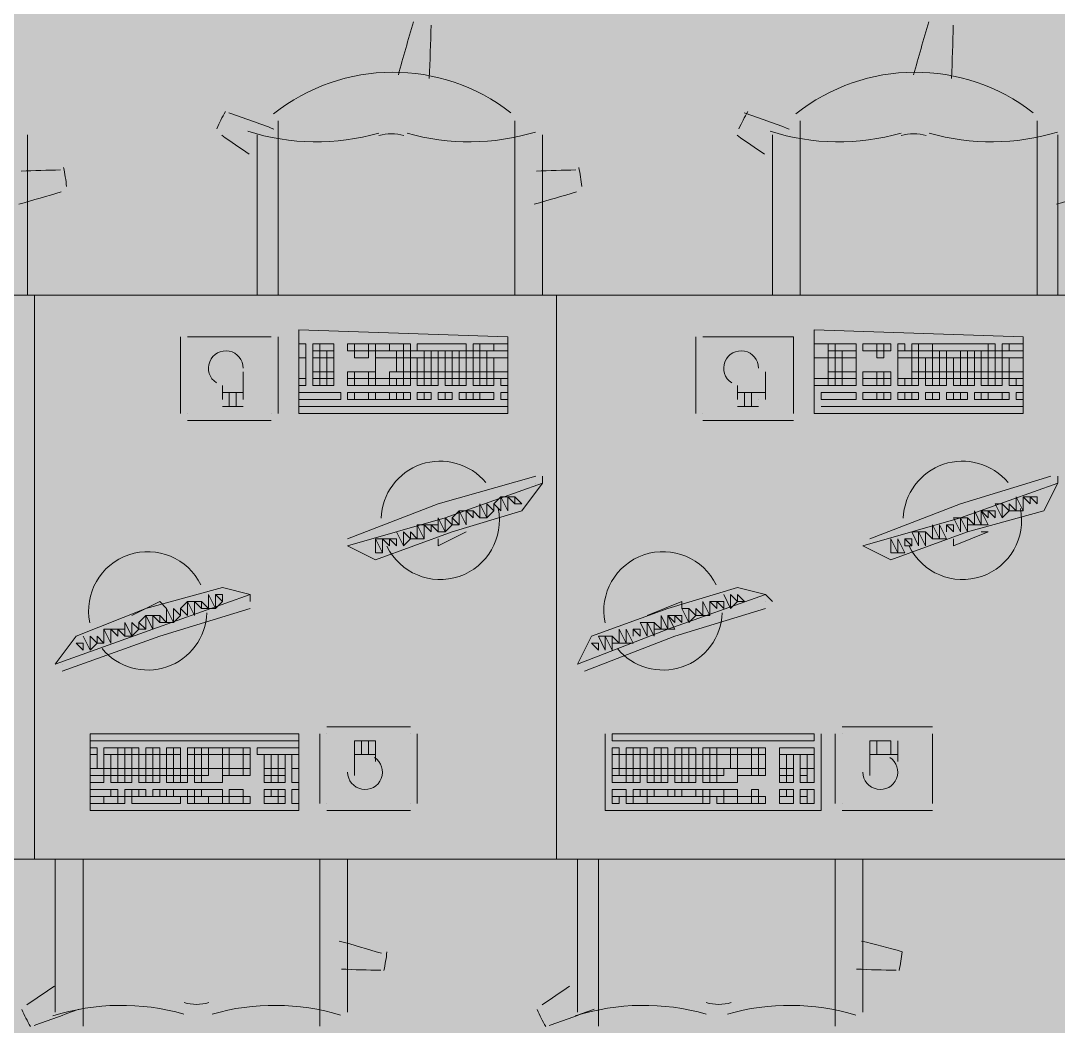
# Model space of a CAD drawing. Header units: millimetres. Extents: x 0 to 90.2, y 0 to 62.5.
# Drawn here: x 52.165 to 54.4, y 29.439 to 31.605 of the extents above; entities that cross this region are included whole.
import ezdxf

# ---------------------------------------------------------------- set-up
doc = ezdxf.new("R2010")
doc.units = ezdxf.units.MM
doc.layers.add('PDF_014405$FT-FIXFIT', color=7, linetype='Continuous')
doc.layers.add('PDF_014405$HL-TMP', color=7, linetype='Continuous', true_color=0xe6db59)

msp = doc.modelspace()

# ---------------------------------------------------------------- linework, layer by layer
at = {"layer": 'PDF_014405$FT-FIXFIT', "lineweight": 0}
for points in [[(52.7192, 31.0137), (52.7192, 31.3887)], [(53.2291, 31.3887), (53.2291, 31.0137)], [(53.8441, 31.0137), (53.8441, 31.3887)], [(54.354, 31.3887), (54.354, 31.0137)], [(52.1792, 31.0137), (52.1792, 31.3587)], [(52.6742, 31.3587), (52.6742, 31.0137)], [(53.2891, 31.0137), (53.2891, 31.3587)], [(53.7841, 31.3587), (53.7841, 31.0137)], [(54.399, 31.0137), (54.399, 31.3587)], [(52.5092, 30.9237), (52.5092, 30.7588)], [(52.5242, 30.9237), (52.5242, 30.9237)], [(52.7042, 30.9237), (52.5242, 30.9237)], [(52.7042, 30.9237), (52.7042, 30.9237)], [(52.7192, 30.7588), (52.7192, 30.9237)], [(53.6191, 30.9237), (53.6191, 30.7588)], [(53.6341, 30.9237), (53.6341, 30.9237)], [(53.8291, 30.7588), (53.8291, 30.9237), (53.6341, 30.9237)], [(52.6442, 30.7888), (52.6442, 30.8487)], [(53.7691, 30.7888), (53.7691, 30.8487)], [(52.5992, 30.8187), (52.5992, 30.7888)], [(53.7091, 30.8187), (53.7091, 30.7888)], [(52.6442, 30.8037), (52.5992, 30.8037)], [(52.6142, 30.8037), (52.6142, 30.7738)], [(52.6292, 30.8037), (52.6292, 30.7738)], [(53.7691, 30.8037), (53.7091, 30.8037)], [(53.7241, 30.8037), (53.7241, 30.7738)], [(53.7391, 30.8037), (53.7391, 30.7738)], [(52.5992, 30.7738), (52.6442, 30.7738)], [(53.2141, 30.7738), (52.7642, 30.7738), (53.2141, 30.7738)], [(53.7091, 30.7738), (53.7541, 30.7738)], [(53.7541, 30.7888), (53.7541, 30.7888)], [(54.324, 30.7738), (53.8891, 30.7738), (54.324, 30.7738)], [(52.5242, 30.7588), (52.5242, 30.7588)], [(52.7042, 30.7588), (52.7042, 30.7588)], [(53.6341, 30.7588), (53.6341, 30.7588)], [(53.8291, 30.7588), (53.8291, 30.7588)], [(52.5242, 30.7438), (52.7042, 30.7438)], [(53.6341, 30.7438), (53.8291, 30.7438)], [(53.2891, 30.6088), (53.0791, 30.5338), (52.8691, 30.4738), (52.9291, 30.4438), (53.0941, 30.5038), (53.2441, 30.5488), (53.2891, 30.6088), (53.2891, 30.6238)], [(53.2741, 30.6238), (53.0641, 30.5638), (52.8691, 30.4888)], [(54.399, 30.6088), (54.189, 30.5338), (53.979, 30.4738), (54.039, 30.4438), (54.204, 30.5038), (54.369, 30.5488), (54.399, 30.6088), (54.399, 30.6238)], [(54.384, 30.6238), (54.189, 30.5638), (53.994, 30.4888)], [(53.2741, 30.6088), (53.2741, 30.6088)], [(54.384, 30.6088), (54.384, 30.6088)], [(54.324, 30.5788), (54.324, 30.5488), (54.324, 30.5788)], [(53.1841, 30.5638), (53.1841, 30.5488), (53.1841, 30.5638)], [(53.1391, 30.5488), (53.1541, 30.5338), (53.1391, 30.5488)], [(54.159, 30.5188), (54.159, 30.5038), (54.159, 30.5188)], [(52.9741, 30.5038), (52.9891, 30.4738), (52.9741, 30.5038)], [(53.1241, 30.5038), (53.0641, 30.4738), (53.0641, 30.4888)], [(53.1241, 30.5038), (53.1241, 30.5038)], [(54.114, 30.5038), (54.129, 30.4888), (54.114, 30.5038)], [(54.234, 30.5038), (54.249, 30.5038), (54.174, 30.4738), (54.174, 30.4888)], [(52.8691, 30.4738), (52.8691, 30.4738)], [(53.979, 30.4738), (53.979, 30.4738)], [(53.994, 30.4738), (53.994, 30.4738)], [(52.6592, 30.3538), (52.6592, 30.3688), (52.5992, 30.3838), (52.4342, 30.3388), (52.2842, 30.2788), (52.2392, 30.2188), (52.4492, 30.2938), (52.6592, 30.3688)], [(53.7841, 30.3538), (53.7691, 30.3688), (53.7091, 30.3838), (53.5591, 30.3388), (53.3941, 30.2788), (53.3641, 30.2188), (53.5591, 30.2938), (53.7691, 30.3688)], [(52.4042, 30.3238), (52.4642, 30.3538), (52.4792, 30.3388)], [(53.5141, 30.3238), (53.5891, 30.3538), (53.5891, 30.3388)], [(53.6491, 30.3238), (53.6491, 30.3538), (53.6491, 30.3238)], [(53.6941, 30.3388), (53.6791, 30.3688), (53.6941, 30.3388)], [(53.7691, 30.3538), (53.7691, 30.3538)], [(52.2542, 30.2038), (52.4642, 30.2788), (52.6592, 30.3388)], [(52.5092, 30.3238), (52.5092, 30.3388), (52.5092, 30.3238)], [(53.3791, 30.2038), (53.5741, 30.2788), (53.7691, 30.3388)], [(52.4042, 30.3238), (52.4042, 30.3238)], [(53.5141, 30.3238), (53.5141, 30.3238)], [(53.4841, 30.2788), (53.4841, 30.2938), (53.4841, 30.2788)], [(52.3142, 30.2488), (52.2992, 30.2788), (52.3142, 30.2488)], [(52.2542, 30.2188), (52.2542, 30.2188)], [(53.0041, 30.0838), (52.8242, 30.0838)], [(54.129, 30.0838), (53.9341, 30.0838)], [(52.8092, 30.0688), (52.8092, 29.9188)], [(52.8242, 30.0688), (52.8242, 30.0688)], [(53.0041, 30.0688), (53.0041, 30.0688)], [(53.0191, 29.9188), (53.0191, 30.0688)], [(53.4241, 30.0688), (53.4241, 29.9038), (53.8891, 29.9038), (53.8891, 30.0688)], [(53.8741, 30.0688), (53.4391, 30.0688)], [(53.9191, 30.0688), (53.9191, 29.9188)], [(53.9341, 30.0688), (53.9341, 30.0688)], [(54.129, 29.9188), (54.129, 30.0688)], [(52.9291, 30.0088), (52.9291, 30.0538), (52.8841, 30.0538), (52.8841, 29.9788)], [(52.8991, 30.0238), (52.8991, 30.0538)], [(52.9141, 30.0238), (52.9141, 30.0538)], [(54.039, 30.0238), (54.039, 30.0538), (53.994, 30.0538), (53.994, 29.9788)], [(54.009, 30.0238), (54.009, 30.0538)], [(54.054, 30.0088), (54.054, 30.0538)], [(52.8841, 30.0238), (52.9291, 30.0238)], [(53.994, 30.0238), (54.054, 30.0238)], [(52.8242, 29.9188), (52.8242, 29.9188)], [(52.8242, 29.9038), (53.0041, 29.9038)], [(53.0041, 29.9188), (53.0041, 29.9188)], [(53.9341, 29.9188), (53.9341, 29.9188)], [(53.9341, 29.9038), (54.129, 29.9038)], [(54.129, 29.9188), (54.129, 29.9188)], [(52.2392, 29.4689), (52.2392, 29.7988)], [(52.2992, 29.7988), (52.2992, 29.4389)], [(52.8092, 29.4389), (52.8092, 29.7988)], [(52.8691, 29.7988), (52.8691, 29.4689)], [(53.3641, 29.4689), (53.3641, 29.7988)], [(53.4091, 29.7988), (53.4091, 29.4389)], [(53.9191, 29.4389), (53.9191, 29.7988)], [(53.979, 29.7988), (53.979, 29.4689)]]:
    msp.add_lwpolyline(points, dxfattribs=at)
for points in [[(51.0843, 31.0137), (52.1942, 31.0137), (52.1942, 29.7988), (51.0843, 29.7988)], [(52.1942, 31.0137), (53.3191, 31.0137), (53.3191, 29.7988), (52.1942, 29.7988)], [(53.3191, 31.0137), (54.429, 31.0137), (54.429, 29.7988), (53.3191, 29.7988)], [(53.2141, 30.9237), (52.7642, 30.9387), (52.7642, 30.7588), (53.2141, 30.7588)], [(54.324, 30.9237), (53.8741, 30.9387), (53.8741, 30.7588), (54.324, 30.7588)], [(52.7792, 30.9087), (52.7642, 30.9087), (52.7642, 30.8787), (52.7792, 30.8787)], [(52.8092, 30.9087), (52.7942, 30.9087), (52.7942, 30.8937), (52.8092, 30.8937)], [(52.8391, 30.9087), (52.8092, 30.9087), (52.8092, 30.8937), (52.8391, 30.8937)], [(52.8841, 30.9087), (52.8691, 30.9087), (52.8691, 30.8937), (52.8841, 30.8937)], [(52.9141, 30.9087), (52.8841, 30.9087), (52.8841, 30.8937), (52.9141, 30.8937)], [(52.9291, 30.9087), (52.9141, 30.9087), (52.9141, 30.8937), (52.9291, 30.8937)], [(52.9291, 30.9087), (52.9591, 30.9087), (52.9591, 30.8937), (52.9291, 30.8937)], [(52.9591, 30.9087), (52.9891, 30.9087), (52.9891, 30.8937), (52.9591, 30.8937)], [(52.9891, 30.9087), (53.0041, 30.9087), (53.0041, 30.8937), (52.9891, 30.8937)], [(53.1241, 30.9087), (53.0191, 30.9087), (53.0191, 30.8937), (53.1241, 30.8937)], [(53.1541, 30.9087), (53.1391, 30.9087), (53.1391, 30.8937), (53.1541, 30.8937)], [(53.1841, 30.9087), (53.1541, 30.9087), (53.1541, 30.8937), (53.1841, 30.8937)], [(53.2141, 30.9087), (53.1841, 30.9087), (53.1841, 30.8937), (53.2141, 30.8937)], [(53.9041, 30.9087), (53.8741, 30.9087), (53.8741, 30.8787), (53.9041, 30.8787)], [(53.9191, 30.9087), (53.9041, 30.9087), (53.9041, 30.8937), (53.9191, 30.8937)], [(53.9641, 30.9087), (53.9191, 30.9087), (53.9191, 30.8937), (53.9641, 30.8937)], [(54.009, 30.9087), (53.979, 30.9087), (53.979, 30.8937), (54.009, 30.8937)], [(54.024, 30.9087), (54.009, 30.9087), (54.009, 30.8937), (54.024, 30.8937)], [(54.039, 30.9087), (54.024, 30.9087), (54.024, 30.8937), (54.039, 30.8937)], [(54.054, 30.9087), (54.069, 30.9087), (54.069, 30.8937), (54.054, 30.8937)], [(54.084, 30.9087), (54.099, 30.9087), (54.099, 30.8937), (54.084, 30.8937)], [(54.099, 30.9087), (54.129, 30.9087), (54.129, 30.8937), (54.099, 30.8937)], [(54.249, 30.9087), (54.129, 30.9087), (54.129, 30.8937), (54.249, 30.8937)], [(54.264, 30.9087), (54.249, 30.9087), (54.249, 30.8937), (54.264, 30.8937)], [(54.294, 30.9087), (54.279, 30.9087), (54.279, 30.8937), (54.294, 30.8937)], [(54.324, 30.9087), (54.294, 30.9087), (54.294, 30.8937), (54.324, 30.8937)], [(52.8092, 30.8937), (52.7942, 30.8937), (52.7942, 30.8787), (52.8092, 30.8787)], [(52.8242, 30.8937), (52.8092, 30.8937), (52.8092, 30.8787), (52.8242, 30.8787)], [(52.8391, 30.8937), (52.8242, 30.8937), (52.8242, 30.8787), (52.8391, 30.8787)], [(52.9141, 30.8937), (52.8841, 30.8937), (52.8841, 30.8787), (52.9141, 30.8787)], [(52.9741, 30.8937), (52.9291, 30.8937), (52.9291, 30.8787), (52.9741, 30.8787)], [(52.9891, 30.8937), (52.9741, 30.8937), (52.9741, 30.8787), (52.9891, 30.8787)], [(53.0041, 30.8937), (52.9891, 30.8937), (52.9891, 30.8787), (53.0041, 30.8787)], [(53.0341, 30.8937), (53.0041, 30.8937), (53.0041, 30.8787), (53.0341, 30.8787)], [(53.0491, 30.8937), (53.0341, 30.8937), (53.0341, 30.8787), (53.0491, 30.8787)], [(53.0641, 30.8937), (53.0491, 30.8937), (53.0491, 30.8787), (53.0641, 30.8787)], [(53.0791, 30.8937), (53.0641, 30.8937), (53.0641, 30.8787), (53.0791, 30.8787)], [(53.1091, 30.8937), (53.0941, 30.8937), (53.0941, 30.8787), (53.1091, 30.8787)], [(53.1241, 30.8937), (53.1091, 30.8937), (53.1091, 30.8787), (53.1241, 30.8787)], [(53.1391, 30.8937), (53.1241, 30.8937), (53.1241, 30.8787), (53.1391, 30.8787)], [(53.1691, 30.8937), (53.1541, 30.8937), (53.1541, 30.8787), (53.1691, 30.8787)], [(53.2141, 30.8937), (53.1691, 30.8937), (53.1691, 30.8787), (53.2141, 30.8787)], [(53.9191, 30.8937), (53.9041, 30.8937), (53.9041, 30.8787), (53.9191, 30.8787)], [(53.9341, 30.8937), (53.9191, 30.8937), (53.9191, 30.8787), (53.9341, 30.8787)], [(53.9641, 30.8937), (53.9341, 30.8937), (53.9341, 30.8787), (53.9641, 30.8787)], [(54.024, 30.8937), (54.009, 30.8937), (54.009, 30.8787), (54.024, 30.8787)], [(54.084, 30.8937), (54.054, 30.8937), (54.054, 30.8787), (54.084, 30.8787)], [(54.099, 30.8937), (54.084, 30.8937), (54.084, 30.8787), (54.099, 30.8787)], [(54.129, 30.8937), (54.099, 30.8937), (54.099, 30.8787), (54.129, 30.8787)], [(54.144, 30.8937), (54.129, 30.8937), (54.129, 30.8787), (54.144, 30.8787)], [(54.159, 30.8937), (54.144, 30.8937), (54.144, 30.8787), (54.159, 30.8787)], [(54.189, 30.8937), (54.159, 30.8937), (54.159, 30.8787), (54.189, 30.8787)], [(54.204, 30.8937), (54.189, 30.8937), (54.189, 30.8787), (54.204, 30.8787)], [(54.219, 30.8937), (54.204, 30.8937), (54.204, 30.8787), (54.219, 30.8787)], [(54.234, 30.8937), (54.219, 30.8937), (54.219, 30.8787), (54.234, 30.8787)], [(54.264, 30.8937), (54.249, 30.8937), (54.249, 30.8787), (54.264, 30.8787)], [(54.279, 30.8937), (54.264, 30.8937), (54.264, 30.8787), (54.279, 30.8787)], [(54.324, 30.8937), (54.279, 30.8937), (54.279, 30.8787), (54.324, 30.8787)], [(52.7792, 30.8787), (52.7642, 30.8787), (52.7642, 30.8337), (52.7792, 30.8337)], [(52.8092, 30.8787), (52.7942, 30.8787), (52.7942, 30.8487), (52.8092, 30.8487)], [(52.8242, 30.8787), (52.8092, 30.8787), (52.8092, 30.8487), (52.8242, 30.8487)], [(52.8391, 30.8787), (52.8242, 30.8787), (52.8242, 30.8487), (52.8391, 30.8487)], [(52.9591, 30.8787), (52.9291, 30.8787), (52.9291, 30.8337), (52.9591, 30.8337), (52.9591, 30.8487), (52.9741, 30.8487), (52.9741, 30.8787)], [(52.9891, 30.8787), (52.9741, 30.8787), (52.9741, 30.8487), (52.9891, 30.8487)], [(53.0191, 30.8787), (53.0041, 30.8787), (53.0041, 30.8487), (53.0191, 30.8487)], [(53.0341, 30.8787), (53.0191, 30.8787), (53.0191, 30.8487), (53.0341, 30.8487)], [(53.0491, 30.8787), (53.0341, 30.8787), (53.0341, 30.8487), (53.0491, 30.8487)], [(53.0791, 30.8787), (53.0641, 30.8787), (53.0641, 30.8487), (53.0791, 30.8487)], [(53.0941, 30.8787), (53.0791, 30.8787), (53.0791, 30.8487), (53.0941, 30.8487)], [(53.1091, 30.8787), (53.0941, 30.8787), (53.0941, 30.8487), (53.1091, 30.8487)], [(53.1391, 30.8787), (53.1241, 30.8787), (53.1241, 30.8487), (53.1391, 30.8487)], [(53.1541, 30.8787), (53.1391, 30.8787), (53.1391, 30.8487), (53.1541, 30.8487)], [(53.1691, 30.8787), (53.1541, 30.8787), (53.1541, 30.8487), (53.1691, 30.8487)], [(53.2141, 30.8787), (53.1841, 30.8787), (53.1841, 30.8487), (53.2141, 30.8487)], [(53.9041, 30.8787), (53.8741, 30.8787), (53.8741, 30.8337), (53.9041, 30.8337)], [(53.9191, 30.8787), (53.9041, 30.8787), (53.9041, 30.8487), (53.9191, 30.8487)], [(53.9341, 30.8787), (53.9191, 30.8787), (53.9191, 30.8487), (53.9341, 30.8487)], [(53.9641, 30.8787), (53.9341, 30.8787), (53.9341, 30.8487), (53.9641, 30.8487)], [(54.069, 30.8787), (54.054, 30.8787), (54.054, 30.8337), (54.084, 30.8337), (54.084, 30.8487), (54.084, 30.8787)], [(54.114, 30.8787), (54.099, 30.8787), (54.099, 30.8487), (54.114, 30.8487)], [(54.129, 30.8787), (54.114, 30.8787), (54.114, 30.8487), (54.129, 30.8487)], [(54.144, 30.8787), (54.129, 30.8787), (54.129, 30.8487), (54.144, 30.8487)], [(54.174, 30.8787), (54.159, 30.8787), (54.159, 30.8487), (54.174, 30.8487)], [(54.189, 30.8787), (54.174, 30.8787), (54.174, 30.8487), (54.189, 30.8487)], [(54.204, 30.8787), (54.189, 30.8787), (54.189, 30.8487), (54.204, 30.8487)], [(54.234, 30.8787), (54.219, 30.8787), (54.219, 30.8487), (54.234, 30.8487)], [(54.249, 30.8787), (54.234, 30.8787), (54.234, 30.8487), (54.249, 30.8487)], [(54.264, 30.8787), (54.249, 30.8787), (54.249, 30.8487), (54.264, 30.8487)], [(54.294, 30.8787), (54.279, 30.8787), (54.279, 30.8487), (54.294, 30.8487)], [(54.324, 30.8787), (54.294, 30.8787), (54.294, 30.8487), (54.324, 30.8487)], [(52.8092, 30.8487), (52.7942, 30.8487), (52.7942, 30.8337), (52.8092, 30.8337)], [(52.8242, 30.8487), (52.8092, 30.8487), (52.8092, 30.8337), (52.8242, 30.8337)], [(52.8391, 30.8487), (52.8242, 30.8487), (52.8242, 30.8337), (52.8391, 30.8337)], [(52.8841, 30.8487), (52.8691, 30.8487), (52.8691, 30.8337), (52.8841, 30.8337)], [(52.9141, 30.8487), (52.8841, 30.8487), (52.8841, 30.8337), (52.9141, 30.8337)], [(52.9291, 30.8487), (52.9141, 30.8487), (52.9141, 30.8337), (52.9291, 30.8337)], [(52.9891, 30.8487), (52.9591, 30.8487), (52.9591, 30.8337), (52.9891, 30.8337)], [(53.0041, 30.8487), (52.9891, 30.8487), (52.9891, 30.8337), (53.0041, 30.8337)], [(53.0191, 30.8487), (53.0041, 30.8487), (53.0041, 30.8337), (53.0191, 30.8337)], [(53.0341, 30.8487), (53.0191, 30.8487), (53.0191, 30.8337), (53.0341, 30.8337)], [(53.0641, 30.8487), (53.0491, 30.8487), (53.0491, 30.8337), (53.0641, 30.8337)], [(53.0791, 30.8487), (53.0641, 30.8487), (53.0641, 30.8337), (53.0791, 30.8337)], [(53.0941, 30.8487), (53.0791, 30.8487), (53.0791, 30.8337), (53.0941, 30.8337)], [(53.1241, 30.8487), (53.1091, 30.8487), (53.1091, 30.8337), (53.1241, 30.8337)], [(53.1391, 30.8487), (53.1241, 30.8487), (53.1241, 30.8337), (53.1391, 30.8337)], [(53.1541, 30.8487), (53.1391, 30.8487), (53.1391, 30.8337), (53.1541, 30.8337)], [(53.1841, 30.8487), (53.1691, 30.8487), (53.1691, 30.8337), (53.1841, 30.8337)], [(53.2141, 30.8487), (53.1841, 30.8487), (53.1841, 30.8337), (53.2141, 30.8337)], [(53.9191, 30.8487), (53.9041, 30.8487), (53.9041, 30.8337), (53.9191, 30.8337)], [(53.9341, 30.8487), (53.9191, 30.8487), (53.9191, 30.8337), (53.9341, 30.8337)], [(53.9641, 30.8487), (53.9341, 30.8487), (53.9341, 30.8337), (53.9641, 30.8337)], [(54.009, 30.8487), (53.979, 30.8487), (53.979, 30.8337), (54.009, 30.8337)], [(54.024, 30.8487), (54.009, 30.8487), (54.009, 30.8337), (54.024, 30.8337)], [(54.039, 30.8487), (54.024, 30.8487), (54.024, 30.8337), (54.039, 30.8337)], [(54.099, 30.8487), (54.084, 30.8487), (54.084, 30.8337), (54.099, 30.8337)], [(54.114, 30.8487), (54.099, 30.8487), (54.099, 30.8337), (54.114, 30.8337)], [(54.129, 30.8487), (54.114, 30.8487), (54.114, 30.8337), (54.129, 30.8337)], [(54.159, 30.8487), (54.144, 30.8487), (54.144, 30.8337), (54.159, 30.8337)], [(54.174, 30.8487), (54.159, 30.8487), (54.159, 30.8337), (54.174, 30.8337)], [(54.189, 30.8487), (54.174, 30.8487), (54.174, 30.8337), (54.189, 30.8337)], [(54.219, 30.8487), (54.204, 30.8487), (54.204, 30.8337), (54.219, 30.8337)], [(54.234, 30.8487), (54.219, 30.8487), (54.219, 30.8337), (54.234, 30.8337)], [(54.249, 30.8487), (54.234, 30.8487), (54.234, 30.8337), (54.249, 30.8337)], [(54.279, 30.8487), (54.264, 30.8487), (54.264, 30.8337), (54.279, 30.8337)], [(54.294, 30.8487), (54.279, 30.8487), (54.279, 30.8337), (54.294, 30.8337)], [(54.324, 30.8487), (54.294, 30.8487), (54.294, 30.8337), (54.324, 30.8337)], [(52.7792, 30.8337), (52.7642, 30.8337), (52.7642, 30.8187), (52.7792, 30.8187)], [(52.8092, 30.8337), (52.7942, 30.8337), (52.7942, 30.8187), (52.8092, 30.8187)], [(52.8242, 30.8337), (52.8092, 30.8337), (52.8092, 30.8187), (52.8242, 30.8187)], [(52.8391, 30.8337), (52.8242, 30.8337), (52.8242, 30.8187), (52.8391, 30.8187)], [(52.8841, 30.8337), (52.8691, 30.8337), (52.8691, 30.8187), (52.8841, 30.8187)], [(52.9141, 30.8337), (52.8841, 30.8337), (52.8841, 30.8187), (52.9141, 30.8187)], [(52.9291, 30.8337), (52.9141, 30.8337), (52.9141, 30.8187), (52.9291, 30.8187)], [(52.9591, 30.8337), (52.9291, 30.8337), (52.9291, 30.8187), (52.9591, 30.8187)], [(52.9741, 30.8337), (52.9591, 30.8337), (52.9591, 30.8187), (52.9741, 30.8187)], [(52.9891, 30.8337), (52.9741, 30.8337), (52.9741, 30.8187), (52.9891, 30.8187)], [(53.0041, 30.8337), (52.9891, 30.8337), (52.9891, 30.8187), (53.0041, 30.8187)], [(53.0341, 30.8337), (53.0191, 30.8337), (53.0191, 30.8187), (53.0341, 30.8187)], [(53.0491, 30.8337), (53.0341, 30.8337), (53.0341, 30.8187), (53.0491, 30.8187)], [(53.0641, 30.8337), (53.0491, 30.8337), (53.0491, 30.8187), (53.0641, 30.8187)], [(53.0941, 30.8337), (53.0791, 30.8337), (53.0791, 30.8187), (53.0941, 30.8187)], [(53.1091, 30.8337), (53.0941, 30.8337), (53.0941, 30.8187), (53.1091, 30.8187)], [(53.1241, 30.8337), (53.1091, 30.8337), (53.1091, 30.8187), (53.1241, 30.8187)], [(53.1541, 30.8337), (53.1391, 30.8337), (53.1391, 30.8187), (53.1541, 30.8187)], [(53.1691, 30.8337), (53.1541, 30.8337), (53.1541, 30.8187), (53.1691, 30.8187)], [(53.1841, 30.8337), (53.1691, 30.8337), (53.1691, 30.8187), (53.1841, 30.8187)], [(53.2141, 30.8337), (53.1991, 30.8337), (53.1991, 30.8187), (53.2141, 30.8187)], [(53.9041, 30.8337), (53.8741, 30.8337), (53.8741, 30.8187), (53.9041, 30.8187)], [(53.9191, 30.8337), (53.9041, 30.8337), (53.9041, 30.8187), (53.9191, 30.8187)], [(53.9341, 30.8337), (53.9191, 30.8337), (53.9191, 30.8187), (53.9341, 30.8187)], [(53.9641, 30.8337), (53.9341, 30.8337), (53.9341, 30.8187), (53.9641, 30.8187)], [(54.009, 30.8337), (53.979, 30.8337), (53.979, 30.8187), (54.009, 30.8187)], [(54.024, 30.8337), (54.009, 30.8337), (54.009, 30.8187), (54.024, 30.8187)], [(54.039, 30.8337), (54.024, 30.8337), (54.024, 30.8187), (54.039, 30.8187)], [(54.069, 30.8337), (54.054, 30.8337), (54.054, 30.8187), (54.069, 30.8187)], [(54.084, 30.8337), (54.069, 30.8337), (54.069, 30.8187), (54.084, 30.8187)], [(54.099, 30.8337), (54.084, 30.8337), (54.084, 30.8187), (54.099, 30.8187)], [(54.129, 30.8337), (54.114, 30.8337), (54.114, 30.8187), (54.129, 30.8187)], [(54.144, 30.8337), (54.129, 30.8337), (54.129, 30.8187), (54.144, 30.8187)], [(54.159, 30.8337), (54.144, 30.8337), (54.144, 30.8187), (54.159, 30.8187)], [(54.189, 30.8337), (54.174, 30.8337), (54.174, 30.8187), (54.189, 30.8187)], [(54.204, 30.8337), (54.189, 30.8337), (54.189, 30.8187), (54.204, 30.8187)], [(54.219, 30.8337), (54.204, 30.8337), (54.204, 30.8187), (54.219, 30.8187)], [(54.249, 30.8337), (54.234, 30.8337), (54.234, 30.8187), (54.249, 30.8187)], [(54.264, 30.8337), (54.249, 30.8337), (54.249, 30.8187), (54.264, 30.8187)], [(54.279, 30.8337), (54.264, 30.8337), (54.264, 30.8187), (54.279, 30.8187)], [(54.309, 30.8337), (54.294, 30.8337), (54.294, 30.8187), (54.309, 30.8187)], [(54.324, 30.8337), (54.309, 30.8337), (54.309, 30.8187), (54.324, 30.8187)], [(52.8541, 30.7888), (52.7642, 30.7888), (52.7642, 30.8037), (52.8541, 30.8037)], [(52.8841, 30.8037), (52.8691, 30.8037), (52.8691, 30.7888), (52.8841, 30.7888)], [(52.9141, 30.8037), (52.8841, 30.8037), (52.8841, 30.7888), (52.9141, 30.7888)], [(52.9291, 30.8037), (52.9141, 30.8037), (52.9141, 30.7888), (52.9291, 30.7888)], [(52.9591, 30.8037), (52.9291, 30.8037), (52.9291, 30.7888), (52.9591, 30.7888)], [(52.9741, 30.8037), (52.9591, 30.8037), (52.9591, 30.7888), (52.9741, 30.7888)], [(52.9891, 30.8037), (52.9741, 30.8037), (52.9741, 30.7888), (52.9891, 30.7888)], [(53.0041, 30.8037), (52.9891, 30.8037), (52.9891, 30.7888), (53.0041, 30.7888)], [(53.0341, 30.8037), (53.0191, 30.8037), (53.0191, 30.7888), (53.0341, 30.7888)], [(53.0491, 30.8037), (53.0341, 30.8037), (53.0341, 30.7888), (53.0491, 30.7888)], [(53.0791, 30.8037), (53.0641, 30.8037), (53.0641, 30.7888), (53.0791, 30.7888)], [(53.0941, 30.8037), (53.0791, 30.8037), (53.0791, 30.7888), (53.0941, 30.7888)], [(53.1241, 30.8037), (53.1091, 30.8037), (53.1091, 30.7888), (53.1241, 30.7888)], [(53.1391, 30.8037), (53.1241, 30.8037), (53.1241, 30.7888), (53.1391, 30.7888)], [(53.1541, 30.8037), (53.1391, 30.8037), (53.1391, 30.7888), (53.1541, 30.7888)], [(53.1841, 30.8037), (53.1541, 30.8037), (53.1541, 30.7888), (53.1841, 30.7888)], [(53.2141, 30.8037), (53.1991, 30.8037), (53.1991, 30.7888), (53.2141, 30.7888)], [(53.9641, 30.7888), (53.8891, 30.7888), (53.8891, 30.8037), (53.9641, 30.8037)], [(54.009, 30.8037), (53.979, 30.8037), (53.979, 30.7888), (54.009, 30.7888)], [(54.024, 30.8037), (54.009, 30.8037), (54.009, 30.7888), (54.024, 30.7888)], [(54.039, 30.8037), (54.024, 30.8037), (54.024, 30.7888), (54.039, 30.7888)], [(54.069, 30.8037), (54.054, 30.8037), (54.054, 30.7888), (54.069, 30.7888)], [(54.084, 30.8037), (54.069, 30.8037), (54.069, 30.7888), (54.084, 30.7888)], [(54.099, 30.8037), (54.084, 30.8037), (54.084, 30.7888), (54.099, 30.7888)], [(54.129, 30.8037), (54.114, 30.8037), (54.114, 30.7888), (54.129, 30.7888)], [(54.144, 30.8037), (54.129, 30.8037), (54.129, 30.7888), (54.144, 30.7888)], [(54.174, 30.8037), (54.159, 30.8037), (54.159, 30.7888), (54.174, 30.7888)], [(54.189, 30.8037), (54.174, 30.8037), (54.174, 30.7888), (54.189, 30.7888)], [(54.204, 30.8037), (54.189, 30.8037), (54.189, 30.7888), (54.204, 30.7888)], [(54.234, 30.8037), (54.219, 30.8037), (54.219, 30.7888), (54.234, 30.7888)], [(54.249, 30.8037), (54.234, 30.8037), (54.234, 30.7888), (54.249, 30.7888)], [(54.279, 30.8037), (54.249, 30.8037), (54.249, 30.7888), (54.279, 30.7888)], [(54.294, 30.8037), (54.279, 30.8037), (54.279, 30.7888), (54.294, 30.7888)], [(54.324, 30.8037), (54.309, 30.8037), (54.309, 30.7888), (54.324, 30.7888)], [(53.1991, 30.5788), (53.1841, 30.5638), (53.1991, 30.5488)], [(53.2141, 30.5788), (53.1991, 30.5788), (53.2141, 30.5488)], [(53.2291, 30.5788), (53.2141, 30.5788), (53.2291, 30.5638)], [(53.2291, 30.5788), (53.2291, 30.5638), (53.2441, 30.5638)], [(54.309, 30.5788), (54.309, 30.5638), (54.309, 30.5488), (54.324, 30.5488)], [(54.339, 30.5788), (54.324, 30.5788), (54.339, 30.5638)], [(54.354, 30.5788), (54.339, 30.5788), (54.354, 30.5638)], [(53.1541, 30.5638), (53.1541, 30.5338), (53.1691, 30.5338)], [(53.1691, 30.5638), (53.1691, 30.5338), (53.1841, 30.5488)], [(54.279, 30.5638), (54.264, 30.5638), (54.279, 30.5338)], [(54.279, 30.5638), (54.279, 30.5338), (54.294, 30.5488)], [(54.294, 30.5638), (54.294, 30.5488), (54.309, 30.5488)], [(53.0641, 30.5338), (53.0641, 30.5038), (53.0791, 30.5038)], [(53.0791, 30.5338), (53.0791, 30.5038), (53.0941, 30.5188)], [(53.1091, 30.5488), (53.0941, 30.5338), (53.1091, 30.5188)], [(53.0941, 30.5338), (53.0941, 30.5188), (53.1091, 30.5188)], [(53.1241, 30.5488), (53.1091, 30.5488), (53.1241, 30.5188)], [(53.1391, 30.5488), (53.1241, 30.5488), (53.1391, 30.5338)], [(54.189, 30.5338), (54.174, 30.5338), (54.189, 30.5038)], [(54.204, 30.5338), (54.189, 30.5338), (54.204, 30.5038), (54.204, 30.5188)], [(54.204, 30.5338), (54.204, 30.5188), (54.219, 30.5188)], [(54.219, 30.5488), (54.219, 30.5338), (54.219, 30.5188), (54.234, 30.5188)], [(54.234, 30.5488), (54.234, 30.5188), (54.249, 30.5188)], [(54.249, 30.5488), (54.234, 30.5488), (54.249, 30.5338)], [(54.264, 30.5488), (54.249, 30.5488), (54.264, 30.5338)], [(53.0191, 30.5188), (53.0191, 30.5038), (53.0191, 30.4888), (53.0341, 30.4888)], [(53.0341, 30.5188), (53.0191, 30.5188), (53.0341, 30.4888)], [(53.0491, 30.5188), (53.0341, 30.5188), (53.0491, 30.5038)], [(53.0641, 30.5188), (53.0491, 30.5188), (53.0641, 30.5038)], [(54.129, 30.5188), (54.129, 30.5038), (54.129, 30.4888), (54.144, 30.4888)], [(54.144, 30.5188), (54.144, 30.4888), (54.159, 30.4888)], [(54.174, 30.5188), (54.159, 30.5188), (54.174, 30.5038)], [(52.9291, 30.4888), (52.9291, 30.4738), (52.9291, 30.4588), (52.9441, 30.4588)], [(52.9441, 30.4888), (52.9291, 30.4888), (52.9441, 30.4588)], [(52.9591, 30.4888), (52.9441, 30.4888), (52.9591, 30.4738)], [(52.9741, 30.4888), (52.9591, 30.4888), (52.9741, 30.4738)], [(52.9891, 30.5038), (52.9891, 30.4738), (53.0041, 30.4888)], [(53.0041, 30.5038), (53.0041, 30.4888), (53.0191, 30.4888)], [(54.039, 30.4888), (54.039, 30.4738), (54.039, 30.4588), (54.054, 30.4588)], [(54.054, 30.4888), (54.054, 30.4588), (54.069, 30.4588)], [(54.069, 30.4888), (54.069, 30.4738), (54.084, 30.4738)], [(54.084, 30.4888), (54.069, 30.4888), (54.084, 30.4738)], [(54.099, 30.5038), (54.084, 30.5038), (54.099, 30.4738)], [(54.114, 30.5038), (54.099, 30.5038), (54.114, 30.4738), (54.114, 30.4888)], [(52.5242, 30.3238), (52.5242, 30.3538), (52.5092, 30.3388)], [(52.5392, 30.3238), (52.5392, 30.3538), (52.5242, 30.3538)], [(52.5542, 30.3388), (52.5542, 30.3538), (52.5392, 30.3538)], [(52.5542, 30.3388), (52.5692, 30.3388), (52.5542, 30.3538)], [(52.5692, 30.3388), (52.5842, 30.3388), (52.5692, 30.3688)], [(52.5992, 30.3538), (52.5992, 30.3688), (52.5842, 30.3688)], [(52.5842, 30.3388), (52.5992, 30.3538), (52.5842, 30.3688)], [(53.6341, 30.3238), (53.6491, 30.3238), (53.6341, 30.3538), (53.6341, 30.3388)], [(53.6641, 30.3388), (53.6641, 30.3538), (53.6491, 30.3538)], [(53.6791, 30.3388), (53.6791, 30.3538), (53.6641, 30.3538)], [(53.6941, 30.3388), (53.7091, 30.3538), (53.6941, 30.3688)], [(53.7091, 30.3538), (53.7241, 30.3538), (53.7091, 30.3688)], [(52.4792, 30.3088), (52.4942, 30.3088), (52.4792, 30.3388)], [(52.4942, 30.3088), (52.5092, 30.3238), (52.4942, 30.3388)], [(53.6041, 30.3088), (53.6041, 30.3388), (53.5891, 30.3388)], [(53.6041, 30.3088), (53.6191, 30.3238), (53.6041, 30.3388)], [(53.6191, 30.3238), (53.6341, 30.3238), (53.6191, 30.3388)], [(52.3892, 30.2788), (52.4042, 30.2788), (52.3892, 30.3088)], [(52.4042, 30.2788), (52.4192, 30.2938), (52.4042, 30.3088)], [(52.4342, 30.2938), (52.4342, 30.3238), (52.4192, 30.3088)], [(52.4192, 30.2938), (52.4342, 30.2938), (52.4192, 30.3088)], [(52.4492, 30.2938), (52.4492, 30.3238), (52.4342, 30.3238)], [(52.4642, 30.3088), (52.4642, 30.3238), (52.4492, 30.3238)], [(52.4642, 30.3088), (52.4792, 30.3088), (52.4642, 30.3238)], [(53.5141, 30.2788), (53.5141, 30.3088), (53.4991, 30.3088)], [(53.5291, 30.2788), (53.5291, 30.2938), (53.5291, 30.3088), (53.5141, 30.3088)], [(53.5291, 30.2938), (53.5441, 30.2938), (53.5291, 30.3088)], [(53.5441, 30.2938), (53.5591, 30.2938), (53.5441, 30.3238), (53.5441, 30.3088)], [(53.5591, 30.2938), (53.5741, 30.2938), (53.5591, 30.3238)], [(53.5741, 30.3088), (53.5741, 30.3238), (53.5591, 30.3238)], [(53.5891, 30.3088), (53.5891, 30.3238), (53.5741, 30.3238)], [(52.3592, 30.2638), (52.3592, 30.2938), (52.3442, 30.2938)], [(52.3442, 30.2638), (52.3442, 30.2938), (52.3442, 30.2788)], [(52.3742, 30.2788), (52.3742, 30.2938), (52.3592, 30.2938)], [(52.3892, 30.2788), (52.3892, 30.2938), (52.3742, 30.2938)], [(53.4541, 30.2638), (53.4691, 30.2638), (53.4541, 30.2938), (53.4541, 30.2788)], [(53.4691, 30.2638), (53.4841, 30.2638), (53.4691, 30.2938)], [(53.4991, 30.2788), (53.4991, 30.2938), (53.4841, 30.2938)], [(52.2992, 30.2488), (52.2992, 30.2638), (52.2842, 30.2638)], [(52.3142, 30.2488), (52.3292, 30.2638), (52.3142, 30.2788)], [(52.3292, 30.2638), (52.3442, 30.2638), (52.3292, 30.2788)], [(53.4091, 30.2488), (53.4091, 30.2638), (53.3941, 30.2638)], [(53.4241, 30.2488), (53.4241, 30.2788), (53.4091, 30.2788)], [(53.4391, 30.2488), (53.4391, 30.2638), (53.4391, 30.2788), (53.4241, 30.2788)], [(53.4391, 30.2638), (53.4541, 30.2638), (53.4391, 30.2788)], [(52.3142, 30.0688), (52.7642, 30.0688), (52.7642, 30.0538), (52.3142, 30.0538)], [(52.3142, 29.9038), (52.7642, 29.9038), (52.7642, 30.0688), (52.3142, 30.0688)], [(53.4391, 30.0688), (53.8741, 30.0688), (53.8741, 30.0538), (53.4391, 30.0538)], [(52.3142, 30.0238), (52.3292, 30.0238), (52.3292, 30.0388), (52.3142, 30.0388)], [(52.3442, 30.0238), (52.3742, 30.0238), (52.3742, 30.0388), (52.3442, 30.0388)], [(52.3742, 30.0238), (52.3892, 30.0238), (52.3892, 30.0388), (52.3742, 30.0388)], [(52.3892, 30.0238), (52.4042, 30.0238), (52.4042, 30.0388), (52.3892, 30.0388)], [(52.4042, 30.0238), (52.4192, 30.0238), (52.4192, 30.0388), (52.4042, 30.0388)], [(52.4342, 30.0238), (52.4492, 30.0238), (52.4492, 30.0388), (52.4342, 30.0388)], [(52.4492, 30.0238), (52.4642, 30.0238), (52.4642, 30.0388), (52.4492, 30.0388)], [(52.4792, 30.0238), (52.4942, 30.0238), (52.4942, 30.0388), (52.4792, 30.0388)], [(52.4942, 30.0238), (52.5092, 30.0238), (52.5092, 30.0388), (52.4942, 30.0388)], [(52.5242, 30.0238), (52.5392, 30.0238), (52.5392, 30.0388), (52.5242, 30.0388)], [(52.5392, 30.0238), (52.5542, 30.0238), (52.5542, 30.0388), (52.5392, 30.0388)], [(52.5542, 30.0238), (52.5692, 30.0238), (52.5692, 30.0388), (52.5542, 30.0388)], [(52.5692, 30.0238), (52.5992, 30.0238), (52.5992, 30.0388), (52.5692, 30.0388)], [(52.5992, 30.0238), (52.6142, 30.0238), (52.6142, 30.0388), (52.5992, 30.0388)], [(52.6142, 30.0238), (52.6442, 30.0238), (52.6442, 30.0388), (52.6142, 30.0388)], [(52.6442, 30.0238), (52.6592, 30.0238), (52.6592, 30.0388), (52.6442, 30.0388)], [(52.6742, 30.0388), (52.7642, 30.0388), (52.7642, 30.0238), (52.6742, 30.0238)], [(53.4391, 30.0238), (53.4541, 30.0238), (53.4541, 30.0388), (53.4391, 30.0388)], [(53.4691, 30.0238), (53.4841, 30.0238), (53.4841, 30.0388), (53.4691, 30.0388)], [(53.4841, 30.0238), (53.4991, 30.0238), (53.4991, 30.0388), (53.4841, 30.0388)], [(53.4991, 30.0238), (53.5141, 30.0238), (53.5141, 30.0388), (53.4991, 30.0388)], [(53.5291, 30.0238), (53.5441, 30.0238), (53.5441, 30.0388), (53.5291, 30.0388)], [(53.5441, 30.0238), (53.5591, 30.0238), (53.5591, 30.0388), (53.5441, 30.0388)], [(53.5741, 30.0238), (53.5891, 30.0238), (53.5891, 30.0388), (53.5741, 30.0388)], [(53.5891, 30.0238), (53.6041, 30.0238), (53.6041, 30.0388), (53.5891, 30.0388)], [(53.6041, 30.0238), (53.6191, 30.0238), (53.6191, 30.0388), (53.6041, 30.0388)], [(53.6341, 30.0238), (53.6491, 30.0238), (53.6491, 30.0388), (53.6341, 30.0388)], [(53.6491, 30.0238), (53.6641, 30.0238), (53.6641, 30.0388), (53.6491, 30.0388)], [(53.6641, 30.0238), (53.6941, 30.0238), (53.6941, 30.0388), (53.6641, 30.0388)], [(53.6941, 30.0238), (53.7091, 30.0238), (53.7091, 30.0388), (53.6941, 30.0388)], [(53.7091, 30.0238), (53.7391, 30.0238), (53.7391, 30.0388), (53.7091, 30.0388)], [(53.7391, 30.0238), (53.7541, 30.0238), (53.7541, 30.0388), (53.7391, 30.0388)], [(53.7541, 30.0238), (53.7691, 30.0238), (53.7691, 30.0388), (53.7541, 30.0388)], [(53.7991, 30.0388), (53.8741, 30.0388), (53.8741, 30.0238), (53.7991, 30.0238)], [(52.3142, 29.9938), (52.3292, 29.9938), (52.3292, 30.0238), (52.3142, 30.0238)], [(52.3442, 29.9938), (52.3592, 29.9938), (52.3592, 30.0238), (52.3442, 30.0238)], [(52.3592, 29.9938), (52.3742, 29.9938), (52.3742, 30.0238), (52.3592, 30.0238)], [(52.3742, 29.9938), (52.3892, 29.9938), (52.3892, 30.0238), (52.3742, 30.0238)], [(52.4042, 29.9938), (52.4192, 29.9938), (52.4192, 30.0238), (52.4042, 30.0238)], [(52.4192, 29.9938), (52.4342, 29.9938), (52.4342, 30.0238), (52.4192, 30.0238)], [(52.4342, 29.9938), (52.4492, 29.9938), (52.4492, 30.0238), (52.4342, 30.0238)], [(52.4642, 29.9938), (52.4792, 29.9938), (52.4792, 30.0238), (52.4642, 30.0238)], [(52.4792, 29.9938), (52.4942, 29.9938), (52.4942, 30.0238), (52.4792, 30.0238)], [(52.4942, 29.9938), (52.5092, 29.9938), (52.5092, 30.0238), (52.4942, 30.0238)], [(52.5242, 29.9938), (52.5392, 29.9938), (52.5392, 30.0238), (52.5242, 30.0238)], [(52.5392, 29.9938), (52.5542, 29.9938), (52.5542, 30.0238), (52.5392, 30.0238)], [(52.5542, 29.9938), (52.5692, 29.9938), (52.5692, 30.0238), (52.5542, 30.0238)], [(52.5692, 29.9938), (52.5992, 29.9938), (52.5992, 30.0238), (52.5692, 30.0238)], [(52.5992, 29.9938), (52.6142, 29.9938), (52.6142, 30.0238), (52.5992, 30.0238)], [(52.6142, 29.9938), (52.6442, 29.9938), (52.6442, 30.0238), (52.6142, 30.0238)], [(52.6442, 29.9938), (52.6592, 29.9938), (52.6592, 30.0238), (52.6442, 30.0238)], [(52.6892, 29.9938), (52.7042, 29.9938), (52.7042, 30.0238), (52.6892, 30.0238)], [(52.7042, 29.9938), (52.7192, 29.9938), (52.7192, 30.0238), (52.7042, 30.0238)], [(52.7192, 29.9938), (52.7342, 29.9938), (52.7342, 30.0238), (52.7192, 30.0238)], [(52.7492, 29.9938), (52.7642, 29.9938), (52.7642, 30.0238), (52.7492, 30.0238)], [(53.4391, 29.9938), (53.4541, 29.9938), (53.4541, 30.0238), (53.4391, 30.0238)], [(53.4541, 29.9938), (53.4691, 29.9938), (53.4691, 30.0238), (53.4541, 30.0238)], [(53.4691, 29.9938), (53.4841, 29.9938), (53.4841, 30.0238), (53.4691, 30.0238)], [(53.4991, 29.9938), (53.5141, 29.9938), (53.5141, 30.0238), (53.4991, 30.0238)], [(53.5141, 29.9938), (53.5291, 29.9938), (53.5291, 30.0238), (53.5141, 30.0238)], [(53.5291, 29.9938), (53.5441, 29.9938), (53.5441, 30.0238), (53.5291, 30.0238)], [(53.5591, 29.9938), (53.5741, 29.9938), (53.5741, 30.0238), (53.5591, 30.0238)], [(53.5741, 29.9938), (53.5891, 29.9938), (53.5891, 30.0238), (53.5741, 30.0238)], [(53.5891, 29.9938), (53.6041, 29.9938), (53.6041, 30.0238), (53.5891, 30.0238)], [(53.6191, 29.9938), (53.6341, 29.9938), (53.6341, 30.0238), (53.6191, 30.0238)], [(53.6341, 29.9938), (53.6491, 29.9938), (53.6491, 30.0238), (53.6341, 30.0238)], [(53.6491, 29.9938), (53.6641, 29.9938), (53.6641, 30.0238), (53.6491, 30.0238)], [(53.6641, 29.9938), (53.6941, 29.9938), (53.6941, 30.0238), (53.6641, 30.0238)], [(53.6941, 29.9938), (53.7091, 29.9938), (53.7091, 30.0238), (53.6941, 30.0238)], [(53.7091, 29.9938), (53.7391, 29.9938), (53.7391, 30.0238), (53.7091, 30.0238)], [(53.7391, 29.9938), (53.7541, 29.9938), (53.7541, 30.0238), (53.7391, 30.0238)], [(53.7541, 29.9938), (53.7691, 29.9938), (53.7691, 30.0238), (53.7541, 30.0238)], [(53.7991, 29.9938), (53.8141, 29.9938), (53.8141, 30.0238), (53.7991, 30.0238)], [(53.8141, 29.9938), (53.8291, 29.9938), (53.8291, 30.0238), (53.8141, 30.0238)], [(53.8441, 29.9938), (53.8591, 29.9938), (53.8591, 30.0238), (53.8441, 30.0238)], [(53.8591, 29.9938), (53.8741, 29.9938), (53.8741, 30.0238), (53.8591, 30.0238)], [(52.3142, 29.9788), (52.3442, 29.9788), (52.3442, 29.9938), (52.3142, 29.9938)], [(52.3442, 29.9788), (52.3592, 29.9788), (52.3592, 29.9938), (52.3442, 29.9938)], [(52.3742, 29.9788), (52.3892, 29.9788), (52.3892, 29.9938), (52.3742, 29.9938)], [(52.3892, 29.9788), (52.4042, 29.9788), (52.4042, 29.9938), (52.3892, 29.9938)], [(52.4042, 29.9788), (52.4192, 29.9788), (52.4192, 29.9938), (52.4042, 29.9938)], [(52.4342, 29.9788), (52.4492, 29.9788), (52.4492, 29.9938), (52.4342, 29.9938)], [(52.4492, 29.9788), (52.4642, 29.9788), (52.4642, 29.9938), (52.4492, 29.9938)], [(52.4642, 29.9788), (52.4792, 29.9788), (52.4792, 29.9938), (52.4642, 29.9938)], [(52.4942, 29.9788), (52.5092, 29.9788), (52.5092, 29.9938), (52.4942, 29.9938)], [(52.5092, 29.9788), (52.5242, 29.9788), (52.5242, 29.9938), (52.5092, 29.9938)], [(52.5242, 29.9788), (52.5392, 29.9788), (52.5392, 29.9938), (52.5242, 29.9938)], [(52.5692, 29.9638), (52.5992, 29.9638), (52.5992, 29.9938), (52.5692, 29.9938), (52.5692, 29.9788), (52.5542, 29.9788), (52.5542, 29.9638)], [(52.5542, 29.9788), (52.5692, 29.9788), (52.5692, 29.9938), (52.5542, 29.9938)], [(52.5992, 29.9788), (52.6142, 29.9788), (52.6142, 29.9938), (52.5992, 29.9938)], [(52.6142, 29.9788), (52.6442, 29.9788), (52.6442, 29.9938), (52.6142, 29.9938)], [(52.6442, 29.9788), (52.6592, 29.9788), (52.6592, 29.9938), (52.6442, 29.9938)], [(52.6892, 29.9788), (52.7042, 29.9788), (52.7042, 29.9938), (52.6892, 29.9938)], [(52.7042, 29.9788), (52.7192, 29.9788), (52.7192, 29.9938), (52.7042, 29.9938)], [(52.7192, 29.9788), (52.7342, 29.9788), (52.7342, 29.9938), (52.7192, 29.9938)], [(52.7492, 29.9638), (52.7642, 29.9638), (52.7642, 29.9938), (52.7492, 29.9938)], [(53.4391, 29.9788), (53.4541, 29.9788), (53.4541, 29.9938), (53.4391, 29.9938)], [(53.4691, 29.9788), (53.4841, 29.9788), (53.4841, 29.9938), (53.4691, 29.9938)], [(53.4841, 29.9788), (53.4991, 29.9788), (53.4991, 29.9938), (53.4841, 29.9938)], [(53.4991, 29.9788), (53.5141, 29.9788), (53.5141, 29.9938), (53.4991, 29.9938)], [(53.5291, 29.9788), (53.5441, 29.9788), (53.5441, 29.9938), (53.5291, 29.9938)], [(53.5441, 29.9788), (53.5591, 29.9788), (53.5591, 29.9938), (53.5441, 29.9938)], [(53.5591, 29.9788), (53.5741, 29.9788), (53.5741, 29.9938), (53.5591, 29.9938)], [(53.5891, 29.9788), (53.6041, 29.9788), (53.6041, 29.9938), (53.5891, 29.9938)], [(53.6041, 29.9788), (53.6191, 29.9788), (53.6191, 29.9938), (53.6041, 29.9938)], [(53.6191, 29.9788), (53.6341, 29.9788), (53.6341, 29.9938), (53.6191, 29.9938)], [(53.6491, 29.9788), (53.6641, 29.9788), (53.6641, 29.9938), (53.6491, 29.9938)], [(53.6791, 29.9638), (53.7091, 29.9638), (53.7091, 29.9938), (53.6791, 29.9938), (53.6791, 29.9788), (53.6641, 29.9788), (53.6641, 29.9638)], [(53.6641, 29.9788), (53.6791, 29.9788), (53.6791, 29.9938), (53.6641, 29.9938)], [(53.7091, 29.9788), (53.7391, 29.9788), (53.7391, 29.9938), (53.7091, 29.9938)], [(53.7391, 29.9788), (53.7541, 29.9788), (53.7541, 29.9938), (53.7391, 29.9938)], [(53.7541, 29.9788), (53.7691, 29.9788), (53.7691, 29.9938), (53.7541, 29.9938)], [(53.7991, 29.9788), (53.8141, 29.9788), (53.8141, 29.9938), (53.7991, 29.9938)], [(53.8141, 29.9788), (53.8291, 29.9788), (53.8291, 29.9938), (53.8141, 29.9938)], [(53.8441, 29.9788), (53.8591, 29.9788), (53.8591, 29.9938), (53.8441, 29.9938)], [(53.8591, 29.9638), (53.8741, 29.9638), (53.8741, 29.9938), (53.8591, 29.9938)], [(52.3142, 29.9638), (52.3442, 29.9638), (52.3442, 29.9788), (52.3142, 29.9788)], [(52.3592, 29.9638), (52.3742, 29.9638), (52.3742, 29.9788), (52.3592, 29.9788)], [(52.3742, 29.9638), (52.3892, 29.9638), (52.3892, 29.9788), (52.3742, 29.9788)], [(52.3892, 29.9638), (52.4042, 29.9638), (52.4042, 29.9788), (52.3892, 29.9788)], [(52.4192, 29.9638), (52.4342, 29.9638), (52.4342, 29.9788), (52.4192, 29.9788)], [(52.4342, 29.9638), (52.4492, 29.9638), (52.4492, 29.9788), (52.4342, 29.9788)], [(52.4492, 29.9638), (52.4642, 29.9638), (52.4642, 29.9788), (52.4492, 29.9788)], [(52.4792, 29.9638), (52.4942, 29.9638), (52.4942, 29.9788), (52.4792, 29.9788)], [(52.4942, 29.9638), (52.5092, 29.9638), (52.5092, 29.9788), (52.4942, 29.9788)], [(52.5092, 29.9638), (52.5242, 29.9638), (52.5242, 29.9788), (52.5092, 29.9788)], [(52.5392, 29.9638), (52.5542, 29.9638), (52.5542, 29.9788), (52.5392, 29.9788)], [(52.6892, 29.9638), (52.7042, 29.9638), (52.7042, 29.9788), (52.6892, 29.9788)], [(52.7042, 29.9638), (52.7192, 29.9638), (52.7192, 29.9788), (52.7042, 29.9788)], [(52.7192, 29.9638), (52.7342, 29.9638), (52.7342, 29.9788), (52.7192, 29.9788)], [(53.4391, 29.9638), (53.4691, 29.9638), (53.4691, 29.9788), (53.4391, 29.9788)], [(53.4691, 29.9638), (53.4841, 29.9638), (53.4841, 29.9788), (53.4691, 29.9788)], [(53.4841, 29.9638), (53.4991, 29.9638), (53.4991, 29.9788), (53.4841, 29.9788)], [(53.5141, 29.9638), (53.5291, 29.9638), (53.5291, 29.9788), (53.5141, 29.9788)], [(53.5291, 29.9638), (53.5441, 29.9638), (53.5441, 29.9788), (53.5291, 29.9788)], [(53.5441, 29.9638), (53.5591, 29.9638), (53.5591, 29.9788), (53.5441, 29.9788)], [(53.5741, 29.9638), (53.5891, 29.9638), (53.5891, 29.9788), (53.5741, 29.9788)], [(53.5891, 29.9638), (53.6041, 29.9638), (53.6041, 29.9788), (53.5891, 29.9788)], [(53.6041, 29.9638), (53.6191, 29.9638), (53.6191, 29.9788), (53.6041, 29.9788)], [(53.6341, 29.9638), (53.6491, 29.9638), (53.6491, 29.9788), (53.6341, 29.9788)], [(53.6491, 29.9638), (53.6641, 29.9638), (53.6641, 29.9788), (53.6491, 29.9788)], [(53.7991, 29.9638), (53.8141, 29.9638), (53.8141, 29.9788), (53.7991, 29.9788)], [(53.8141, 29.9638), (53.8291, 29.9638), (53.8291, 29.9788), (53.8141, 29.9788)], [(53.8441, 29.9638), (53.8591, 29.9638), (53.8591, 29.9788), (53.8441, 29.9788)], [(52.3142, 29.9338), (52.3592, 29.9338), (52.3592, 29.9488), (52.3142, 29.9488)], [(52.3592, 29.9338), (52.3742, 29.9338), (52.3742, 29.9488), (52.3592, 29.9488)], [(52.3892, 29.9338), (52.4042, 29.9338), (52.4042, 29.9488), (52.3892, 29.9488)], [(52.4042, 29.9338), (52.4192, 29.9338), (52.4192, 29.9488), (52.4042, 29.9488)], [(52.4192, 29.9338), (52.4342, 29.9338), (52.4342, 29.9488), (52.4192, 29.9488)], [(52.4492, 29.9338), (52.4642, 29.9338), (52.4642, 29.9488), (52.4492, 29.9488)], [(52.4642, 29.9338), (52.4792, 29.9338), (52.4792, 29.9488), (52.4642, 29.9488)], [(52.4792, 29.9338), (52.4942, 29.9338), (52.4942, 29.9488), (52.4792, 29.9488)], [(52.4942, 29.9338), (52.5242, 29.9338), (52.5242, 29.9488), (52.4942, 29.9488)], [(52.5242, 29.9338), (52.5392, 29.9338), (52.5392, 29.9488), (52.5242, 29.9488)], [(52.5392, 29.9338), (52.5542, 29.9338), (52.5542, 29.9488), (52.5392, 29.9488)], [(52.5542, 29.9338), (52.5992, 29.9338), (52.5992, 29.9488), (52.5542, 29.9488)], [(52.6142, 29.9338), (52.6442, 29.9338), (52.6442, 29.9488), (52.6142, 29.9488)], [(52.6892, 29.9338), (52.7042, 29.9338), (52.7042, 29.9488), (52.6892, 29.9488)], [(52.7042, 29.9338), (52.7192, 29.9338), (52.7192, 29.9488), (52.7042, 29.9488)], [(52.7192, 29.9338), (52.7342, 29.9338), (52.7342, 29.9488), (52.7192, 29.9488)], [(52.7492, 29.9188), (52.7642, 29.9188), (52.7642, 29.9488), (52.7492, 29.9488)], [(53.4391, 29.9338), (53.4691, 29.9338), (53.4691, 29.9488), (53.4391, 29.9488)], [(53.4841, 29.9338), (53.4991, 29.9338), (53.4991, 29.9488), (53.4841, 29.9488)], [(53.4991, 29.9338), (53.5141, 29.9338), (53.5141, 29.9488), (53.4991, 29.9488)], [(53.5141, 29.9338), (53.5291, 29.9338), (53.5291, 29.9488), (53.5141, 29.9488)], [(53.5291, 29.9338), (53.5591, 29.9338), (53.5591, 29.9488), (53.5291, 29.9488)], [(53.5591, 29.9338), (53.5741, 29.9338), (53.5741, 29.9488), (53.5591, 29.9488)], [(53.5741, 29.9338), (53.5891, 29.9338), (53.5891, 29.9488), (53.5741, 29.9488)], [(53.5891, 29.9338), (53.6191, 29.9338), (53.6191, 29.9488), (53.5891, 29.9488)], [(53.6191, 29.9338), (53.6341, 29.9338), (53.6341, 29.9488), (53.6191, 29.9488)], [(53.6341, 29.9338), (53.6491, 29.9338), (53.6491, 29.9488), (53.6341, 29.9488)], [(53.6491, 29.9338), (53.6791, 29.9338), (53.6791, 29.9488), (53.6491, 29.9488)], [(53.6791, 29.9338), (53.7091, 29.9338), (53.7091, 29.9488), (53.6791, 29.9488)], [(53.7391, 29.9338), (53.7541, 29.9338), (53.7541, 29.9488), (53.7391, 29.9488)], [(53.7991, 29.9338), (53.8141, 29.9338), (53.8141, 29.9488), (53.7991, 29.9488)], [(53.8141, 29.9338), (53.8291, 29.9338), (53.8291, 29.9488), (53.8141, 29.9488)], [(53.8441, 29.9338), (53.8591, 29.9338), (53.8591, 29.9488), (53.8441, 29.9488)], [(53.8591, 29.9188), (53.8741, 29.9188), (53.8741, 29.9488), (53.8591, 29.9488)], [(52.3142, 29.9188), (52.3442, 29.9188), (52.3442, 29.9338), (52.3142, 29.9338)], [(52.3442, 29.9188), (52.3742, 29.9188), (52.3742, 29.9338), (52.3442, 29.9338)], [(52.3742, 29.9188), (52.3892, 29.9188), (52.3892, 29.9338), (52.3742, 29.9338)], [(52.4042, 29.9188), (52.5092, 29.9188), (52.5092, 29.9338), (52.4042, 29.9338)], [(52.5392, 29.9188), (52.5242, 29.9188), (52.5242, 29.9338), (52.5392, 29.9338)], [(52.5692, 29.9188), (52.5392, 29.9188), (52.5392, 29.9338), (52.5692, 29.9338)], [(52.5992, 29.9188), (52.5692, 29.9188), (52.5692, 29.9338), (52.5992, 29.9338)], [(52.5992, 29.9188), (52.6142, 29.9188), (52.6142, 29.9338), (52.5992, 29.9338)], [(52.6142, 29.9188), (52.6442, 29.9188), (52.6442, 29.9338), (52.6142, 29.9338)], [(52.6442, 29.9188), (52.6592, 29.9188), (52.6592, 29.9338), (52.6442, 29.9338)], [(52.6892, 29.9188), (52.7192, 29.9188), (52.7192, 29.9338), (52.6892, 29.9338)], [(52.7192, 29.9188), (52.7342, 29.9188), (52.7342, 29.9338), (52.7192, 29.9338)], [(53.4391, 29.9188), (53.4541, 29.9188), (53.4541, 29.9338), (53.4391, 29.9338)], [(53.4691, 29.9188), (53.4841, 29.9188), (53.4841, 29.9338), (53.4691, 29.9338)], [(53.4841, 29.9188), (53.5141, 29.9188), (53.5141, 29.9338), (53.4841, 29.9338)], [(53.5141, 29.9188), (53.6341, 29.9188), (53.6341, 29.9338), (53.5141, 29.9338)], [(53.6491, 29.9188), (53.6341, 29.9188), (53.6341, 29.9338), (53.6491, 29.9338)], [(53.6791, 29.9188), (53.6641, 29.9188), (53.6641, 29.9338), (53.6791, 29.9338)], [(53.7091, 29.9188), (53.6791, 29.9188), (53.6791, 29.9338), (53.7091, 29.9338)], [(53.7091, 29.9188), (53.7391, 29.9188), (53.7391, 29.9338), (53.7091, 29.9338)], [(53.7391, 29.9188), (53.7541, 29.9188), (53.7541, 29.9338), (53.7391, 29.9338)], [(53.7541, 29.9188), (53.7691, 29.9188), (53.7691, 29.9338), (53.7541, 29.9338)], [(53.7991, 29.9188), (53.8291, 29.9188), (53.8291, 29.9338), (53.7991, 29.9338)], [(53.8441, 29.9188), (53.8591, 29.9188), (53.8591, 29.9338), (53.8441, 29.9338)]]:
    msp.add_lwpolyline(points, close=True, dxfattribs=at)
msp.add_lwpolyline([(54.0571, 29.5587, 0.025003), (54.0635, 29.5994, 0.00719), (53.9756, 29.6224)], format="xyb", dxfattribs=at)
for centre, radius, start, end in [((56.1737, 30.6334), 3.3076, 162.9713, 165.031), ((57.2836, 30.6334), 3.3076, 162.9713, 165.031), ((49.738, 31.6513), 3.3111, 357.035, 359.0267), ((50.8629, 31.6513), 3.3111, 357.035, 359.0267), ((52.9666, 31.0812), 0.4125, 51.9766, 128.5619), ((54.0915, 31.0812), 0.4125, 51.9766, 128.5619), ((52.9634, 31.2035), 0.4124, 150.1335, 155.8687), ((51.5385, 28.2785), 3.3073, 69.2469, 71.0322), ((54.0884, 31.2035), 0.4124, 150.1335, 155.8687), ((52.6484, 28.2785), 3.3073, 69.2469, 71.0322), ((54.5063, 34.08), 3.3244, 234.9705, 236.2055), ((52.8017, 31.8312), 0.4875, 252.3898, 286.0229), ((52.9635, 31.2635), 0.0975, 73.9762, 106.0238), ((53.1316, 31.8312), 0.4875, 253.9774, 286.9226), ((55.6162, 34.08), 3.3244, 234.9705, 236.2055), ((53.9266, 31.8312), 0.4875, 252.3898, 286.0229), ((54.0884, 31.2635), 0.0975, 73.9762, 106.0238), ((54.2565, 31.8312), 0.4875, 253.9774, 286.9226), ((51.8535, 31.2035), 0.4125, 6.1361, 11.8652), ((52.9634, 31.2035), 0.4125, 6.1361, 11.8652), ((52.3066, 27.9825), 3.3012, 90.9716, 92.4463), ((53.4165, 27.9825), 3.3012, 90.9716, 92.4463), ((51.2835, 34.3984), 3.3073, 285.3808, 287.0287), ((52.3935, 34.3984), 3.3073, 285.3808, 287.0287), ((53.5184, 34.3984), 3.3073, 285.3808, 287.0287), ((52.6067, 30.8562), 0.0375, 0.0012, 237.2913), ((53.7166, 30.8562), 0.0375, 0.0012, 237.2913), ((53.0684, 30.5285), 0.1275, 39.5892, 177.984), ((54.1934, 30.5285), 0.1275, 39.5892, 177.984), ((53.0684, 30.5285), 0.1275, 205.9552, 11.6125), ((54.1934, 30.5285), 0.1275, 205.9552, 11.6125), ((52.4385, 30.3335), 0.1275, 25.9552, 191.6125), ((53.5484, 30.3335), 0.1275, 25.9552, 191.6125), ((52.4385, 30.3335), 0.1275, 219.5892, 357.984), ((53.5484, 30.3335), 0.1275, 219.5892, 357.984), ((52.9066, 29.9863), 0.0375, 180.0012, 57.2913), ((54.0165, 29.9863), 0.0375, 180.0012, 57.2913), ((51.9735, 26.4336), 3.3073, 72.9713, 74.6192), ((52.5435, 29.6435), 0.4125, 348.1348, 353.8639), ((52.9965, 32.8601), 3.3012, 267.5537, 269.0284), ((54.1064, 32.8601), 3.3012, 267.5537, 269.0284), ((54.0864, 26.7626), 3.3244, 123.7945, 125.0295), ((55.1963, 26.7626), 3.3244, 123.7945, 125.0295), ((52.3817, 28.9964), 0.4875, 73.9771, 107.6102), ((52.5435, 29.5835), 0.0975, 253.9762, 286.0238), ((52.7117, 28.9964), 0.4875, 73.0774, 106.0226), ((53.5066, 28.9964), 0.4875, 73.9771, 107.6102), ((53.6684, 29.5835), 0.0975, 253.9762, 286.0238), ((53.8216, 28.9964), 0.4875, 73.0774, 106.0226), ((52.5435, 29.6435), 0.4124, 204.1313, 209.8665), ((51.1185, 32.5685), 3.3073, 288.9678, 290.7531), ((53.6534, 29.6435), 0.4124, 204.1313, 209.8665), ((52.2285, 32.5685), 3.3073, 288.9678, 290.7531)]:
    msp.add_arc(centre, radius, start, end, dxfattribs=at)
at = {"layer": 'PDF_014405$HL-TMP', "color": 54, "true_color": 0x999900, "transparency": 33554559}
for points in [[(58.5537, 35.1384), (51.0843, 35.1384), (58.5537, 30.7438)], [(51.0843, 35.1384), (58.5537, 30.7438), (51.0843, 30.7438)], [(58.5537, 30.7438), (51.0843, 30.7438), (58.5537, 29.0189)], [(51.0843, 30.7438), (58.5537, 29.0189), (51.0843, 29.0189)]]:
    msp.add_solid(points, dxfattribs=at)

doc.saveas('drawing.dxf')
